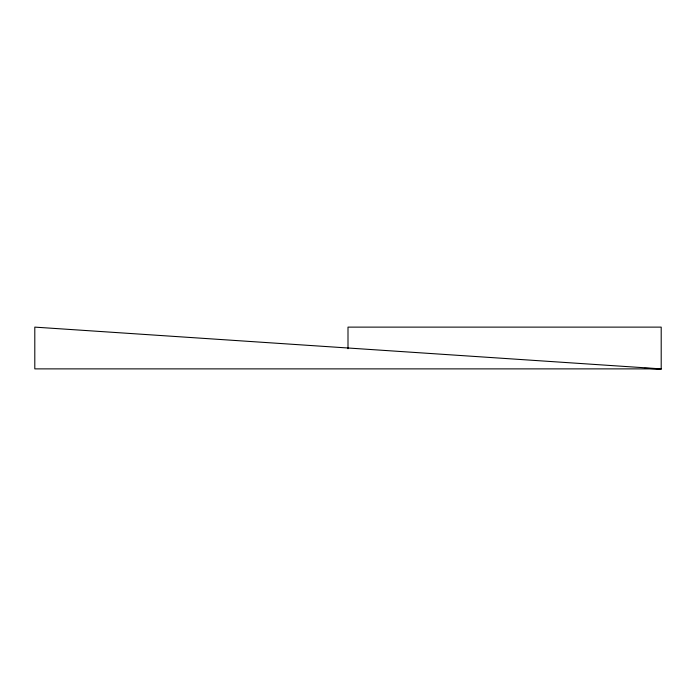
<?xml version="1.0" encoding="UTF-8"?>
<svg xmlns="http://www.w3.org/2000/svg" width="696" height="696" viewBox="0 0 696 696"><rect width="100%" height="100%" fill="white"/><g stroke="black" fill="none" stroke-linecap="round" stroke-linejoin="round"><path stroke-width="1.04" d="M644.557 368.315L661.2 368.88L34.8 368.88L34.8 327.12L661.2 368.88L661.2 327.12L348 327.12L348 348.722M650.36 368.515L661.2 368.88"/></g></svg>
